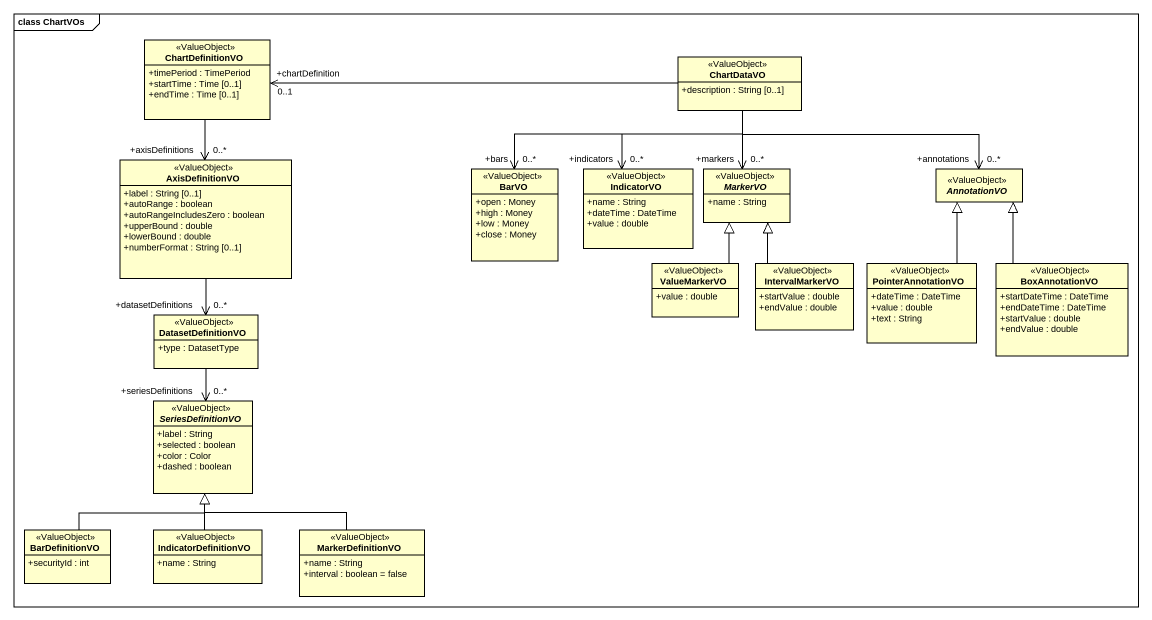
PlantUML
@startuml
mainframe class ChartVOs
hide circle
hide empty members
skinparam classAttributeIconSize 0
class ChartDefinitionVO <<ValueObject>> {
  +timePeriod : TimePeriod
  +startTime : Time [0..1]
  +endTime : Time [0..1]
}
class ChartDataVO <<ValueObject>> {
  +description : String [0..1]
}
class AxisDefinitionVO <<ValueObject>> {
  +label : String [0..1]
  +autoRange : boolean
  +autoRangeIncludesZero : boolean
  +upperBound : double
  +lowerBound : double
  +numberFormat : String [0..1]
}
class BarVO <<ValueObject>> {
  +open : Money
  +high : Money
  +low : Money
  +close : Money
}
class IndicatorVO <<ValueObject>> {
  +name : String
  +dateTime : DateTime
  +value : double
}
abstract class MarkerVO <<ValueObject>> {
  +name : String
}
abstract class AnnotationVO <<ValueObject>>
class ValueMarkerVO <<ValueObject>> {
  +value : double
}
class IntervalMarkerVO <<ValueObject>> {
  +startValue : double
  +endValue : double
}
class PointerAnnotationVO <<ValueObject>> {
  +dateTime : DateTime
  +value : double
  +text : String
}
class BoxAnnotationVO <<ValueObject>> {
  +startDateTime : DateTime
  +endDateTime : DateTime
  +startValue : double
  +endValue : double
}
class DatasetDefinitionVO <<ValueObject>> {
  +type : DatasetType
}
abstract class SeriesDefinitionVO <<ValueObject>> {
  +label : String
  +selected : boolean
  +color : Color
  +dashed : boolean
}
class BarDefinitionVO <<ValueObject>> {
  +securityId : int
}
class IndicatorDefinitionVO <<ValueObject>> {
  +name : String
}
class MarkerDefinitionVO <<ValueObject>> {
  +name : String
  +interval : boolean = false
}
ChartDefinitionVO --> "0..*\n+axisDefinitions" AxisDefinitionVO
ChartDataVO -left-> "+chartDefinition\n0..1" ChartDefinitionVO
ChartDataVO -left-> "+bars\n0..*" BarVO
ChartDataVO --> "+indicators\n0..*" IndicatorVO
ChartDataVO --> "+markers\n0..*" MarkerVO
ChartDataVO -right-> "+annotations\n0..*" AnnotationVO
AxisDefinitionVO --> "0..*\n+datasetDefinitions" DatasetDefinitionVO
ValueMarkerVO -up-|> MarkerVO
IntervalMarkerVO -up-|> MarkerVO
PointerAnnotationVO -up-|> AnnotationVO
BoxAnnotationVO -up-|> AnnotationVO
DatasetDefinitionVO --> "0..*\n+seriesDefinitions" SeriesDefinitionVO
BarDefinitionVO -up-|> SeriesDefinitionVO
IndicatorDefinitionVO -up-|> SeriesDefinitionVO
MarkerDefinitionVO -up-|> SeriesDefinitionVO
@enduml
